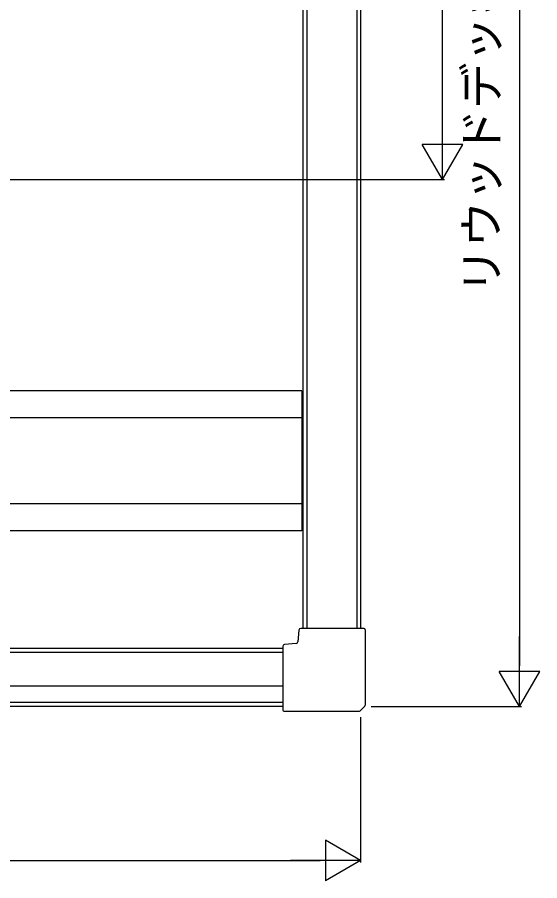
# Model space of a CAD drawing. Units: millimetres, scale not verified. Extents: x -1050 to 1050, y -1566 to 1557.
# Drawn here: x 329.8 to 601.2, y -338.7 to 109.6 of the extents above; entities that cross this region are included whole.
import ezdxf
from ezdxf.enums import TextEntityAlignment as Align

# ---------------------------------------------------------------- set-up
doc = ezdxf.new("R2010")
doc.units = ezdxf.units.MM
doc.header["$LTSCALE"] = 8
for name, color, linetype in [('0-4_YKK_12', 2, 'Continuous'), ('0-5_YKK_13', 4, 'Continuous'), ('0-7_YKK_D', 6, 'Continuous')]:
    doc.layers.add(name, color=color, linetype=linetype)
doc.styles.add('ＭＳ ゴシック', font='')
doc.styles.get('ＭＳ ゴシック').set_extended_font_data('MS Gothic')

msp = doc.modelspace()

# ---------------------------------------------------------------- linework, layer by layer
at = {"layer": '0-4_YKK_12'}
for p, q in [((478.179, 367.02), (478.179, -207.718)), ((480.179, 367.02), (480.179, -207.718)), ((506.179, 367.02), (506.179, -207.718)), ((508.179, 367.02), (508.179, -207.718)), ((477.679, -84.319), (-14.821, -84.319)), ((477.679, -84.319), (477.679, -157.119)), ((477.679, -98.319), (-14.821, -98.319)), ((477.679, -143.119), (-14.821, -143.119)), ((477.679, -157.119), (-14.821, -157.119)), ((467.679, -218.218), (-14.821, -218.218)), ((467.679, -220.218), (-14.821, -220.218)), ((-14.821, -237.599), (467.679, -237.599)), ((467.679, -246.218), (-14.821, -246.218)), ((467.679, -248.218), (-14.821, -248.218))]:
    msp.add_line(p, q, dxfattribs=at)
at = {"layer": '0-5_YKK_13'}
for p, q in [((476.082, -208.631), (475.552, -214.682)), ((479.501, -207.718), (477.078, -207.718)), ((507.265, -207.718), (479.501, -207.718)), ((509.679, -207.718), (507.265, -207.718)), ((510.679, -247.304), (510.679, -208.718)), ((467.679, -217.117), (467.679, -219.54)), ((467.679, -219.54), (467.679, -247.304)), ((474.643, -215.591), (468.592, -216.121)), ((467.679, -247.304), (467.679, -249.718)), ((468.679, -250.718), (507.265, -250.718)), ((508.069, -250.329), (507.972, -250.425)), ((508.069, -250.329), (510.29, -248.107)), ((510.386, -248.011), (510.29, -248.107))]:
    msp.add_line(p, q, dxfattribs=at)
for centre, start, end in [((477.078, -208.718), 90, 175), ((509.679, -208.718), 0, 90), ((474.556, -214.595), 275, 355), ((468.679, -217.117), 95, 180), ((468.679, -249.718), 180, 270), ((507.265, -249.718), 270, 315), ((509.679, -247.304), 315, 0)]:
    msp.add_arc(centre, 1, start, end, dxfattribs=at)
at = {"layer": '0-7_YKK_D'}
for p, q in [((550.679, 46.282), (550.679, 418.782)), ((590.679, 408.782), (590.679, -227.218)), ((550.679, 25.282), (550.679, 61.655)), ((550.679, 25.282), (540.179, 43.469)), ((561.179, 43.469), (540.179, 43.469)), ((550.679, 25.282), (561.179, 43.469)), ((293.616, 25.282), (551.679, 25.282)), ((590.679, -248.218), (590.679, -211.845)), ((590.679, -248.218), (580.179, -230.031)), ((601.179, -230.031), (580.179, -230.031)), ((590.679, -248.218), (601.179, -230.031)), ((513.679, -248.218), (591.679, -248.218)), ((508.179, -253.718), (508.179, -329.218)), ((508.179, -328.218), (489.993, -317.718)), ((489.993, -317.718), (489.993, -338.718)), ((-519.821, -328.218), (487.179, -328.218)), ((508.179, -328.218), (471.806, -328.218)), ((508.179, -328.218), (489.993, -338.718))]:
    msp.add_line(p, q, dxfattribs=at)

# ---------------------------------------------------------------- texts
at = {"layer": '0-7_YKK_D', "style": 'ＭＳ ゴシック'}
msp.add_text('リウッドデッキ\u3000D', height=17.6, rotation=90, dxfattribs=at).set_placement((584.952, -33.991), align=Align.BOTTOM_LEFT)

doc.saveas('drawing.dxf')
